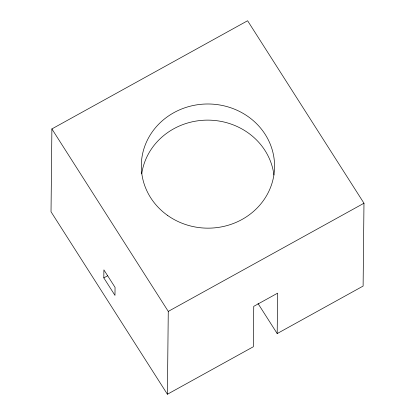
<?xml version="1.0" encoding="UTF-8"?>
<svg xmlns="http://www.w3.org/2000/svg" width="415" height="415" viewBox="0 0 415 415"><rect width="100%" height="100%" fill="white"/><g stroke="black" fill="none" stroke-linecap="round" stroke-linejoin="round"><path stroke-width="0.62" d="M51.891 128.925L51.024 211.775L167.401 394.25L253.321 346.758L253.747 306.353L277.609 293.166L277.184 333.567L363.109 286.075L363.976 203.226L247.599 20.75L51.891 128.925L168.267 311.4L167.401 394.25M103.817 277.884L103.9 269.88L115.059 287.372L114.971 295.381L103.817 277.884L107.729 275.721M168.267 311.4L363.976 203.226M258.021 303.521L277.184 333.567M141.722 173.88A66.633 62.084 0.6 0 1 208.273 120.127A66.633 62.084 0.6 0 1 273.936 175M167.779 215.561A66.633 62.084 0.6 0 0 274.066 173.792A66.633 62.084 0.6 0 0 181.957 108.865A66.633 62.084 0.6 0 0 167.779 215.561"/></g></svg>
